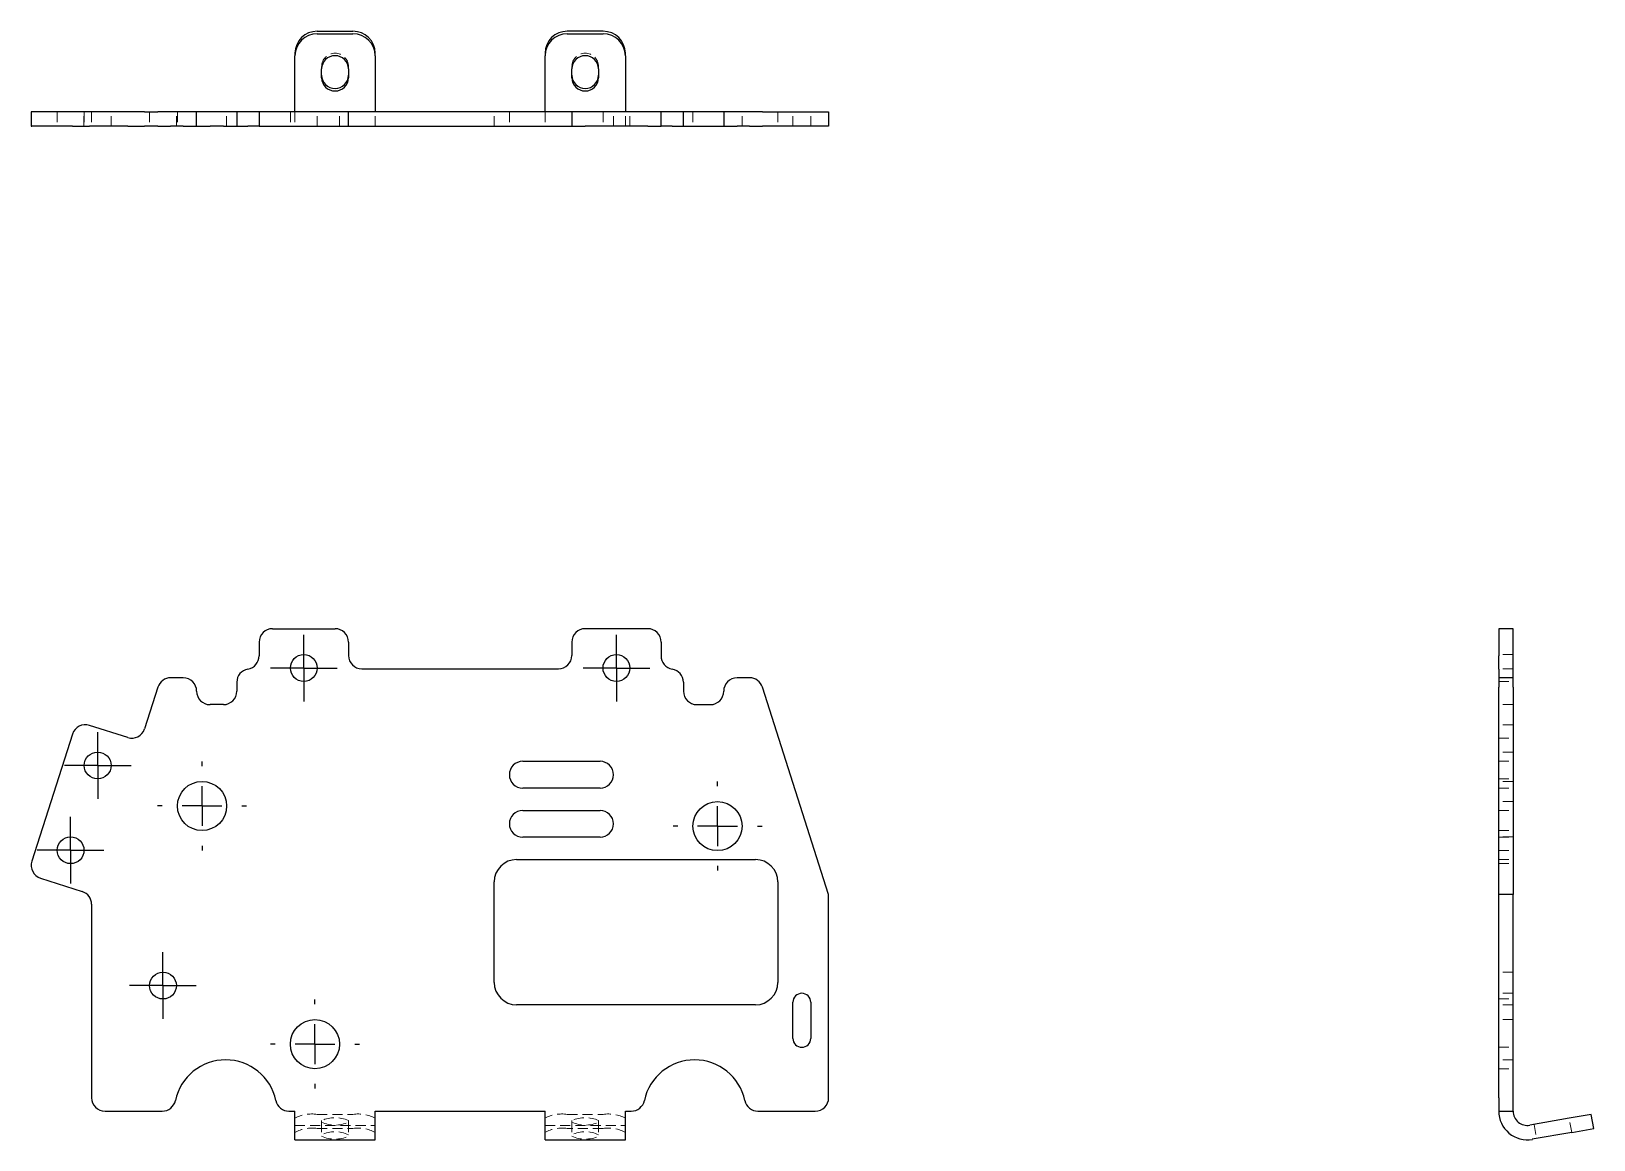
# Model space of a CAD drawing. Header units: millimetres. Extents: x 33 to 229, y 25 to 164.
import ezdxf

# ---------------------------------------------------------------- set-up
doc = ezdxf.new("R2010")
doc.units = ezdxf.units.MM
doc.linetypes.add('HIDDEN', pattern=[1.905, 1.27, -0.635])
doc.layers.add('10', color=7, linetype='Continuous')

# ---------------------------------------------------------------- blocks, each defined once
blk = doc.blocks.new('SW_CENTERMARKSYMBOL_0')
at = {"layer": '10', "color": 0}
for p, q in [((0, 5), (0, 5.58)), ((0, 0), (0, 2.5)), ((-5, 0), (-5.58, 0)), ((0, 0), (-2.5, 0)), ((0, 0), (0, -2.5)), ((0, 0), (2.5, 0)), ((5, 0), (5.58, 0)), ((0, -5), (0, -5.58))]:
    blk.add_line(p, q, dxfattribs=at)
blk = doc.blocks.new('SW_CENTERMARKSYMBOL_1')
at = {"layer": '10', "color": 0}
for p, q in [((0, 5), (0, 5.58)), ((0, 0), (0, 2.5)), ((-5, 0), (-5.58, 0)), ((0, 0), (-2.5, 0)), ((0, 0), (0, -2.5)), ((0, 0), (2.5, 0)), ((5, 0), (5.58, 0)), ((0, -5), (0, -5.58))]:
    blk.add_line(p, q, dxfattribs=at)
blk = doc.blocks.new('SW_CENTERMARKSYMBOL_2')
at = {"layer": '10', "color": 0}
for p, q in [((0, 5), (0, 5.58)), ((0, 0), (0, 2.5)), ((-5, 0), (-5.58, 0)), ((0, 0), (-2.5, 0)), ((0, 0), (0, -2.5)), ((0, 0), (2.5, 0)), ((5, 0), (5.58, 0)), ((0, -5), (0, -5.58))]:
    blk.add_line(p, q, dxfattribs=at)
blk = doc.blocks.new('SW_CENTERMARKSYMBOL_3')
at = {"layer": '10', "color": 0}
for p, q in [((0, 2.5), (0, 4.18)), ((0, 0), (0, 2.5)), ((-2.5, 0), (-4.18, 0)), ((0, 0), (-2.5, 0)), ((0, 0), (0, -2.5)), ((0, 0), (2.5, 0)), ((2.5, 0), (4.18, 0)), ((0, -2.5), (0, -4.18))]:
    blk.add_line(p, q, dxfattribs=at)
blk = doc.blocks.new('SW_CENTERMARKSYMBOL_4')
at = {"layer": '10', "color": 0}
for p, q in [((0, 2.5), (0, 4.18)), ((0, 0), (0, 2.5)), ((-2.5, 0), (-4.18, 0)), ((0, 0), (-2.5, 0)), ((0, 0), (0, -2.5)), ((0, 0), (2.5, 0)), ((2.5, 0), (4.18, 0)), ((0, -2.5), (0, -4.18))]:
    blk.add_line(p, q, dxfattribs=at)
blk = doc.blocks.new('SW_CENTERMARKSYMBOL_5')
at = {"layer": '10', "color": 0}
for p, q in [((0, 2.5), (0, 4.18)), ((0, 0), (0, 2.5)), ((-2.5, 0), (-4.18, 0)), ((0, 0), (-2.5, 0)), ((0, 0), (0, -2.5)), ((0, 0), (2.5, 0)), ((2.5, 0), (4.18, 0)), ((0, -2.5), (0, -4.18))]:
    blk.add_line(p, q, dxfattribs=at)
blk = doc.blocks.new('SW_CENTERMARKSYMBOL_6')
at = {"layer": '10', "color": 0}
for p, q in [((0, 2.5), (0, 4.18)), ((0, 0), (0, 2.5)), ((-2.5, 0), (-4.18, 0)), ((0, 0), (-2.5, 0)), ((0, 0), (0, -2.5)), ((0, 0), (2.5, 0)), ((2.5, 0), (4.18, 0)), ((0, -2.5), (0, -4.18))]:
    blk.add_line(p, q, dxfattribs=at)
blk = doc.blocks.new('SW_CENTERMARKSYMBOL_7')
at = {"layer": '10', "color": 0}
for p, q in [((0, 2.5), (0, 4.18)), ((0, 0), (0, 2.5)), ((-2.5, 0), (-4.18, 0)), ((0, 0), (-2.5, 0)), ((0, 0), (0, -2.5)), ((0, 0), (2.5, 0)), ((2.5, 0), (4.18, 0)), ((0, -2.5), (0, -4.18))]:
    blk.add_line(p, q, dxfattribs=at)

msp = doc.modelspace()

# ---------------------------------------------------------------- linework, layer by layer
at = {"color": 7, "linetype": 'Continuous', "lineweight": 25}
for p, q in [((68.86, 163.95), (73.34, 163.95)), ((68.86, 163.64), (73.34, 163.64)), ((104.71, 163.95), (100.23, 163.95)), ((100.23, 163.64), (104.71, 163.64)), ((66.06, 161.2), (66.06, 160.88)), ((66.06, 155.94), (66.06, 160.88)), ((76.14, 160.88), (76.14, 161.2)), ((76.14, 160.88), (76.14, 155.94)), ((97.43, 161.2), (97.43, 160.88)), ((97.43, 155.94), (97.43, 160.88)), ((107.51, 160.88), (107.51, 161.2)), ((107.51, 160.88), (107.51, 155.94)), ((69.42, 158.13), (69.42, 159.23)), ((72.78, 159.23), (72.78, 158.13)), ((100.79, 158.13), (100.79, 159.23)), ((104.15, 159.23), (104.15, 158.13)), ((66.06, 153.84), (66.06, 155.94)), ((76.14, 155.94), (76.14, 153.84)), ((97.43, 153.84), (97.43, 155.94)), ((107.51, 155.94), (107.51, 153.84)), ((33, 153.84), (33, 152.05)), ((33.08, 153.84), (33, 153.84)), ((38.18, 153.84), (33.08, 153.84)), ((40.29, 153.84), (38.18, 153.84)), ((45.1, 153.84), (40.29, 153.84)), ((47.21, 153.84), (45.1, 153.84)), ((47.21, 153.84), (48.88, 153.84)), ((50.48, 153.84), (48.88, 153.84)), ((52.06, 153.84), (50.48, 153.84)), ((53.74, 153.84), (52.06, 153.84)), ((53.74, 152.05), (53.74, 153.84)), ((55.42, 153.84), (53.74, 153.84)), ((57.1, 153.84), (55.42, 153.84)), ((58.78, 153.84), (57.1, 153.84)), ((58.78, 153.84), (58.78, 152.05)), ((60.18, 153.84), (58.78, 153.84)), ((61.58, 153.84), (60.18, 153.84)), ((61.58, 153.84), (61.58, 152.05)), ((63.26, 153.84), (61.58, 153.84)), ((71.1, 153.84), (63.26, 153.84)), ((72.78, 153.84), (71.1, 153.84)), ((72.78, 152.05), (72.78, 153.84)), ((74.46, 153.84), (72.78, 153.84)), ((99.11, 153.84), (74.46, 153.84)), ((100.79, 153.84), (99.11, 153.84)), ((100.79, 153.84), (100.79, 152.05)), ((102.47, 153.84), (100.79, 153.84)), ((110.31, 153.84), (102.47, 153.84)), ((111.99, 153.84), (110.31, 153.84)), ((111.99, 152.05), (111.99, 153.84)), ((113.39, 153.84), (111.99, 153.84)), ((114.79, 153.84), (113.39, 153.84)), ((114.79, 152.05), (114.79, 153.84)), ((116.47, 153.84), (114.79, 153.84)), ((118.16, 153.84), (116.47, 153.84)), ((119.84, 153.84), (118.16, 153.84)), ((119.84, 153.84), (119.84, 152.05)), ((121.52, 153.84), (119.84, 153.84)), ((123.09, 153.84), (121.52, 153.84)), ((124.69, 153.84), (123.09, 153.84)), ((124.69, 153.84), (133, 153.84)), ((133, 153.84), (133, 152.05)), ((33, 152.05), (33.08, 152.05)), ((38.18, 152.05), (33.08, 152.05)), ((38.18, 152.05), (40.29, 152.05)), ((45.1, 152.05), (40.29, 152.05)), ((45.1, 152.05), (47.21, 152.05)), ((48.88, 152.05), (47.21, 152.05)), ((48.88, 152.05), (50.48, 152.05)), ((52.06, 152.05), (50.48, 152.05)), ((52.06, 152.05), (53.74, 152.05)), ((53.74, 152.05), (55.42, 152.05)), ((57.1, 152.05), (55.42, 152.05)), ((57.1, 152.05), (58.78, 152.05)), ((58.78, 152.05), (60.18, 152.05)), ((61.58, 152.05), (60.18, 152.05)), ((61.58, 152.05), (63.26, 152.05)), ((63.26, 152.05), (71.1, 152.05)), ((71.1, 152.05), (72.78, 152.05)), ((72.78, 152.05), (74.46, 152.05)), ((74.46, 152.05), (99.11, 152.05)), ((99.11, 152.05), (100.79, 152.05)), ((100.79, 152.05), (102.47, 152.05)), ((110.31, 152.05), (102.47, 152.05)), ((110.31, 152.05), (111.99, 152.05)), ((113.39, 152.05), (111.99, 152.05)), ((113.39, 152.05), (114.79, 152.05)), ((114.79, 152.05), (116.47, 152.05)), ((116.47, 152.05), (118.16, 152.05)), ((118.16, 152.05), (119.84, 152.05)), ((119.84, 152.05), (121.52, 152.05)), ((123.09, 152.05), (121.52, 152.05)), ((123.09, 152.05), (124.69, 152.05)), ((133, 152.05), (124.69, 152.05)), ((63.26, 89.04), (71.1, 89.04)), ((110.31, 89.04), (102.47, 89.04)), ((218.84, 89.04), (217.05, 89.04)), ((217.05, 89.04), (217.05, 87.36)), ((218.84, 87.36), (218.84, 89.04)), ((61.58, 87.36), (61.58, 85.63)), ((72.78, 87.36), (72.78, 85.68)), ((100.79, 87.36), (100.79, 85.68)), ((111.99, 87.36), (111.99, 85.63)), ((217.05, 87.36), (217.05, 85.63)), ((218.84, 85.63), (218.84, 87.36)), ((217.05, 83.98), (217.05, 85.63)), ((218.84, 83.98), (218.84, 85.63)), ((52.06, 82.88), (50.48, 82.88)), ((58.78, 82.32), (58.78, 81.2)), ((74.46, 84), (99.11, 84)), ((114.79, 82.32), (114.79, 81.2)), ((123.09, 82.88), (121.52, 82.88)), ((217.05, 83.98), (217.05, 82.88)), ((218.84, 82.88), (217.05, 82.88)), ((217.05, 82.88), (217.05, 81.71)), ((218.84, 82.88), (218.84, 83.98)), ((218.84, 81.71), (218.84, 82.88)), ((48.88, 81.71), (47.21, 76.48)), ((133, 55.71), (124.69, 81.71)), ((217.05, 55.71), (217.05, 81.71)), ((218.84, 81.71), (218.84, 55.71)), ((57.1, 79.52), (55.42, 79.52)), ((116.47, 79.52), (118.16, 79.52)), ((45.1, 75.39), (40.29, 76.92)), ((38.18, 75.83), (33.08, 59.87)), ((94.64, 72.41), (104.33, 72.41)), ((104.33, 69.05), (94.64, 69.05)), ((94.64, 66.25), (104.33, 66.25)), ((104.33, 62.89), (94.64, 62.89)), ((93.86, 60.09), (123.83, 60.09)), ((34.17, 57.76), (39.4, 56.09)), ((91.06, 44.68), (91.06, 57.29)), ((126.63, 57.29), (126.63, 44.68)), ((133, 30.22), (133, 55.71)), ((218.84, 55.71), (217.05, 55.71)), ((217.05, 30.22), (217.05, 55.71)), ((218.84, 30.22), (218.84, 55.71)), ((40.57, 54.48), (40.57, 30.22)), ((123.83, 41.88), (93.86, 41.88)), ((128.52, 37.67), (128.52, 42.21)), ((130.76, 42.2), (130.76, 37.67)), ((217.05, 30.22), (217.05, 28.54)), ((218.84, 28.54), (218.84, 30.22)), ((42.25, 28.54), (49.43, 28.54)), ((65.32, 28.54), (66.06, 28.54)), ((66.06, 24.96), (66.06, 28.54)), ((76.14, 24.96), (76.14, 28.54)), ((76.14, 28.54), (97.43, 28.54)), ((97.43, 24.96), (97.43, 28.54)), ((107.51, 24.96), (107.51, 28.54)), ((107.51, 28.54), (108.25, 28.54)), ((124.14, 28.54), (131.32, 28.54)), ((217.05, 28.54), (218.84, 28.54)), ((225.88, 27.65), (220.94, 26.78)), ((228.64, 28.14), (225.88, 27.65)), ((228.95, 26.37), (228.64, 28.14)), ((226.2, 25.88), (221.25, 25.01)), ((226.2, 25.88), (228.95, 26.37)), ((66.06, 24.96), (76.14, 24.96)), ((97.43, 24.96), (107.51, 24.96))]:
    msp.add_line(p, q, dxfattribs=at)
at = {"color": 7, "linetype": 'HIDDEN', "lineweight": 18}
for p, q in [((69.42, 159.23), (69.42, 159.54)), ((72.78, 159.23), (72.78, 159.54)), ((100.79, 159.23), (100.79, 159.54)), ((104.15, 159.23), (104.15, 159.54)), ((36.25, 153.84), (36.25, 152.05)), ((39.61, 152.05), (39.61, 153.84)), ((39.65, 153.84), (39.65, 152.05)), ((40.57, 153.84), (40.57, 152.05)), ((43.01, 152.05), (43.01, 153.84)), ((47.84, 153.84), (47.84, 152.05)), ((51.2, 152.05), (51.2, 153.84)), ((51.34, 153.84), (51.34, 152.05)), ((57.5, 152.05), (57.5, 153.84)), ((65.5, 153.84), (65.5, 152.05)), ((66.06, 153.84), (66.06, 152.05)), ((68.86, 152.05), (68.86, 153.84)), ((71.66, 152.05), (71.66, 153.84)), ((76.14, 152.05), (76.14, 153.84)), ((91.06, 152.05), (91.06, 153.84)), ((92.96, 153.84), (92.96, 152.05)), ((97.43, 153.84), (97.43, 152.05)), ((104.71, 153.84), (104.71, 152.05)), ((106.01, 152.05), (106.01, 153.84)), ((107.51, 152.05), (107.51, 153.84)), ((108.07, 152.05), (108.07, 153.84)), ((115.99, 153.84), (115.99, 152.05)), ((122.15, 152.05), (122.15, 153.84)), ((126.63, 153.84), (126.63, 152.05)), ((128.52, 152.05), (128.52, 153.84)), ((130.76, 152.05), (130.76, 153.84)), ((218.84, 85.79), (217.05, 85.79)), ((218.84, 84), (217.05, 84)), ((217.05, 82.43), (218.84, 82.43)), ((218.84, 79.52), (217.05, 79.52)), ((218.84, 77), (217.05, 77)), ((217.05, 75.31), (218.84, 75.31)), ((218.84, 73.57), (217.05, 73.57)), ((217.05, 72.41), (218.84, 72.41)), ((217.05, 70.21), (218.84, 70.21)), ((218.84, 69.89), (217.05, 69.89)), ((217.05, 69.05), (218.84, 69.05)), ((218.84, 67.37), (217.05, 67.37)), ((217.05, 66.25), (218.84, 66.25)), ((217.05, 63.73), (218.84, 63.73)), ((218.84, 62.94), (217.05, 62.94)), ((217.05, 62.89), (218.84, 62.89)), ((217.05, 61.21), (218.84, 61.21)), ((217.05, 60.09), (218.84, 60.09)), ((217.05, 59.58), (218.84, 59.58)), ((218.84, 45.98), (217.05, 45.98)), ((218.84, 43.32), (217.05, 43.32)), ((217.05, 42.61), (218.84, 42.61)), ((218.84, 41.88), (217.05, 41.88)), ((218.84, 40.03), (217.05, 40.03)), ((217.05, 36.55), (218.84, 36.55)), ((218.84, 34.99), (217.05, 34.99)), ((217.05, 33.86), (218.84, 33.86)), ((68.86, 28.14), (73.34, 28.14)), ((100.23, 28.14), (104.71, 28.14)), ((226.2, 25.88), (225.88, 27.65)), ((66.06, 26.75), (76.14, 26.75)), ((68.86, 26.37), (73.34, 26.37)), ((69.42, 27.16), (69.42, 27.36)), ((69.42, 27.16), (69.42, 25.4)), ((72.78, 27.36), (72.78, 27.16)), ((72.78, 27.16), (72.78, 25.4)), ((97.43, 26.75), (107.51, 26.75)), ((104.71, 26.37), (100.23, 26.37)), ((100.79, 27.16), (100.79, 27.36)), ((100.79, 27.16), (100.79, 25.4)), ((104.15, 27.36), (104.15, 27.16)), ((104.15, 27.16), (104.15, 25.4)), ((221.47, 26.87), (221.78, 25.11))]:
    msp.add_line(p, q, dxfattribs=at)
at = {"color": 7, "linetype": 'Continuous', "lineweight": 25}
for centre, radius in [((67.18, 84.11), 1.68), ((106.39, 84.11), 1.68), ((41.33, 71.89), 1.68), ((54.42, 66.81), 3.08), ((119.07, 64.29), 3.08), ((37.93, 61.26), 1.68), ((49.52, 44.29), 1.68), ((68.58, 36.95), 3.08)]:
    msp.add_circle(centre, radius, dxfattribs=at)
for centre, radius, start, end in [((68.84, 161.17), 2.78, 89.5648, 179.5581), ((68.84, 160.86), 2.78, 89.5648, 179.5581), ((73.36, 161.17), 2.78, 0.4419, 90.4352), ((73.36, 160.86), 2.78, 0.4419, 90.4352), ((100.21, 161.17), 2.78, 89.5648, 179.5581), ((100.21, 160.86), 2.78, 89.5648, 179.5581), ((104.73, 161.17), 2.78, 0.4419, 90.4352), ((104.73, 160.86), 2.78, 0.4419, 90.4352), ((71.1, 159.21), 1.68, 0.678, 179.322), ((102.47, 159.21), 1.68, 0.678, 179.322), ((71.1, 158.46), 1.68, 180.678, 359.322), ((71.1, 158.15), 1.68, 180.678, 359.322), ((102.47, 158.46), 1.68, 180.678, 359.322), ((102.47, 158.15), 1.68, 180.678, 359.322), ((63.26, 87.36), 1.68, 90, 180), ((71.1, 87.36), 1.68, 0, 90), ((102.47, 87.36), 1.68, 90, 180), ((110.31, 87.36), 1.68, 0, 90), ((59.9, 85.63), 1.68, 279.5941, 0), ((74.46, 85.68), 1.68, 180, 270), ((99.11, 85.68), 1.68, 270, 0), ((113.67, 85.63), 1.68, 180, 260.4059), ((50.48, 81.2), 1.68, 90, 162.2768), ((52.06, 81.2), 1.68, 0, 90), ((60.46, 82.32), 1.68, 99.5941, 180), ((113.11, 82.32), 1.68, 0, 80.4059), ((121.52, 81.2), 1.68, 90, 180), ((123.09, 81.2), 1.68, 17.7232, 90), ((55.42, 81.2), 1.68, 180, 270), ((57.1, 81.2), 1.68, 270, 0), ((116.47, 81.2), 1.68, 180, 270), ((118.16, 81.2), 1.68, 270, 0), ((39.78, 75.32), 1.68, 72.2768, 162.2768), ((45.61, 76.99), 1.68, 252.2768, 342.2768), ((94.64, 70.73), 1.68, 90, 270), ((104.33, 70.73), 1.68, 270, 90), ((94.64, 64.57), 1.68, 90, 270), ((104.33, 64.57), 1.68, 270, 90), ((34.68, 59.36), 1.68, 162.2768, 252.2768), ((93.86, 57.29), 2.8, 90, 180), ((123.83, 57.29), 2.8, 0, 90), ((38.89, 54.48), 1.68, 0, 72.2768), ((93.86, 44.68), 2.8, 180, 270), ((123.83, 44.68), 2.8, 270, 0), ((129.64, 42.2), 1.12, 359.9995, 179.8613), ((129.64, 37.67), 1.12, 179.991, 359.8616), ((57.38, 28.54), 6.44, 11.9405, 168.0595), ((116.19, 28.54), 6.44, 11.9405, 168.0595), ((42.25, 30.22), 1.68, 180, 270), ((49.43, 30.22), 1.68, 270, 348.0595), ((65.32, 30.22), 1.68, 191.9405, 270), ((108.25, 30.22), 1.68, 270, 348.0595), ((124.14, 30.22), 1.68, 191.9405, 270), ((131.32, 30.22), 1.68, 270, 0), ((220.63, 28.54), 3.59, 180, 280), ((220.63, 28.54), 1.79, 180, 280)]:
    msp.add_arc(centre, radius, start, end, dxfattribs=at)
at = {"color": 7, "linetype": 'HIDDEN', "lineweight": 18}
for centre, radius, start, end in [((71.1, 159.52), 1.68, 0.678, 179.322), ((102.47, 159.52), 1.68, 0.678, 179.322), ((68.18, 23.74), 4.45, 81.2205, 118.4816), ((71.1, 23.73), 4, 65.1435, 114.8565), ((74.02, 23.74), 4.45, 61.5184, 98.7795), ((99.55, 23.74), 4.45, 81.2205, 118.4816), ((102.47, 23.73), 4, 65.1435, 114.8565), ((105.39, 23.74), 4.45, 61.5184, 98.7795), ((68.18, 21.97), 4.45, 81.2205, 118.4816), ((71.1, 30.79), 4, 245.1435, 294.8565), ((71.1, 21.96), 4, 65.1435, 114.8565), ((74.02, 21.97), 4.45, 61.5184, 98.7795), ((99.55, 21.97), 4.45, 81.2205, 118.4816), ((102.47, 30.79), 4, 245.1435, 294.8565), ((102.47, 21.96), 4, 65.1435, 114.8565), ((105.39, 21.97), 4.45, 61.5184, 98.7795), ((71.1, 29.03), 4, 245.1435, 294.8565), ((102.47, 29.03), 4, 245.1435, 294.8565)]:
    msp.add_arc(centre, radius, start, end, dxfattribs=at)

# ---------------------------------------------------------------- block references
at = {"layer": '10'}
for name, p in [('SW_CENTERMARKSYMBOL_4', (67.18, 84.11)), ('SW_CENTERMARKSYMBOL_3', (106.39, 84.11)), ('SW_CENTERMARKSYMBOL_6', (41.33, 71.89)), ('SW_CENTERMARKSYMBOL_1', (54.42, 66.81)), ('SW_CENTERMARKSYMBOL_0', (119.07, 64.29)), ('SW_CENTERMARKSYMBOL_7', (37.93, 61.26)), ('SW_CENTERMARKSYMBOL_5', (49.52, 44.29)), ('SW_CENTERMARKSYMBOL_2', (68.58, 36.95))]:
    msp.add_blockref(name, p, dxfattribs=at)

doc.saveas('drawing.dxf')
